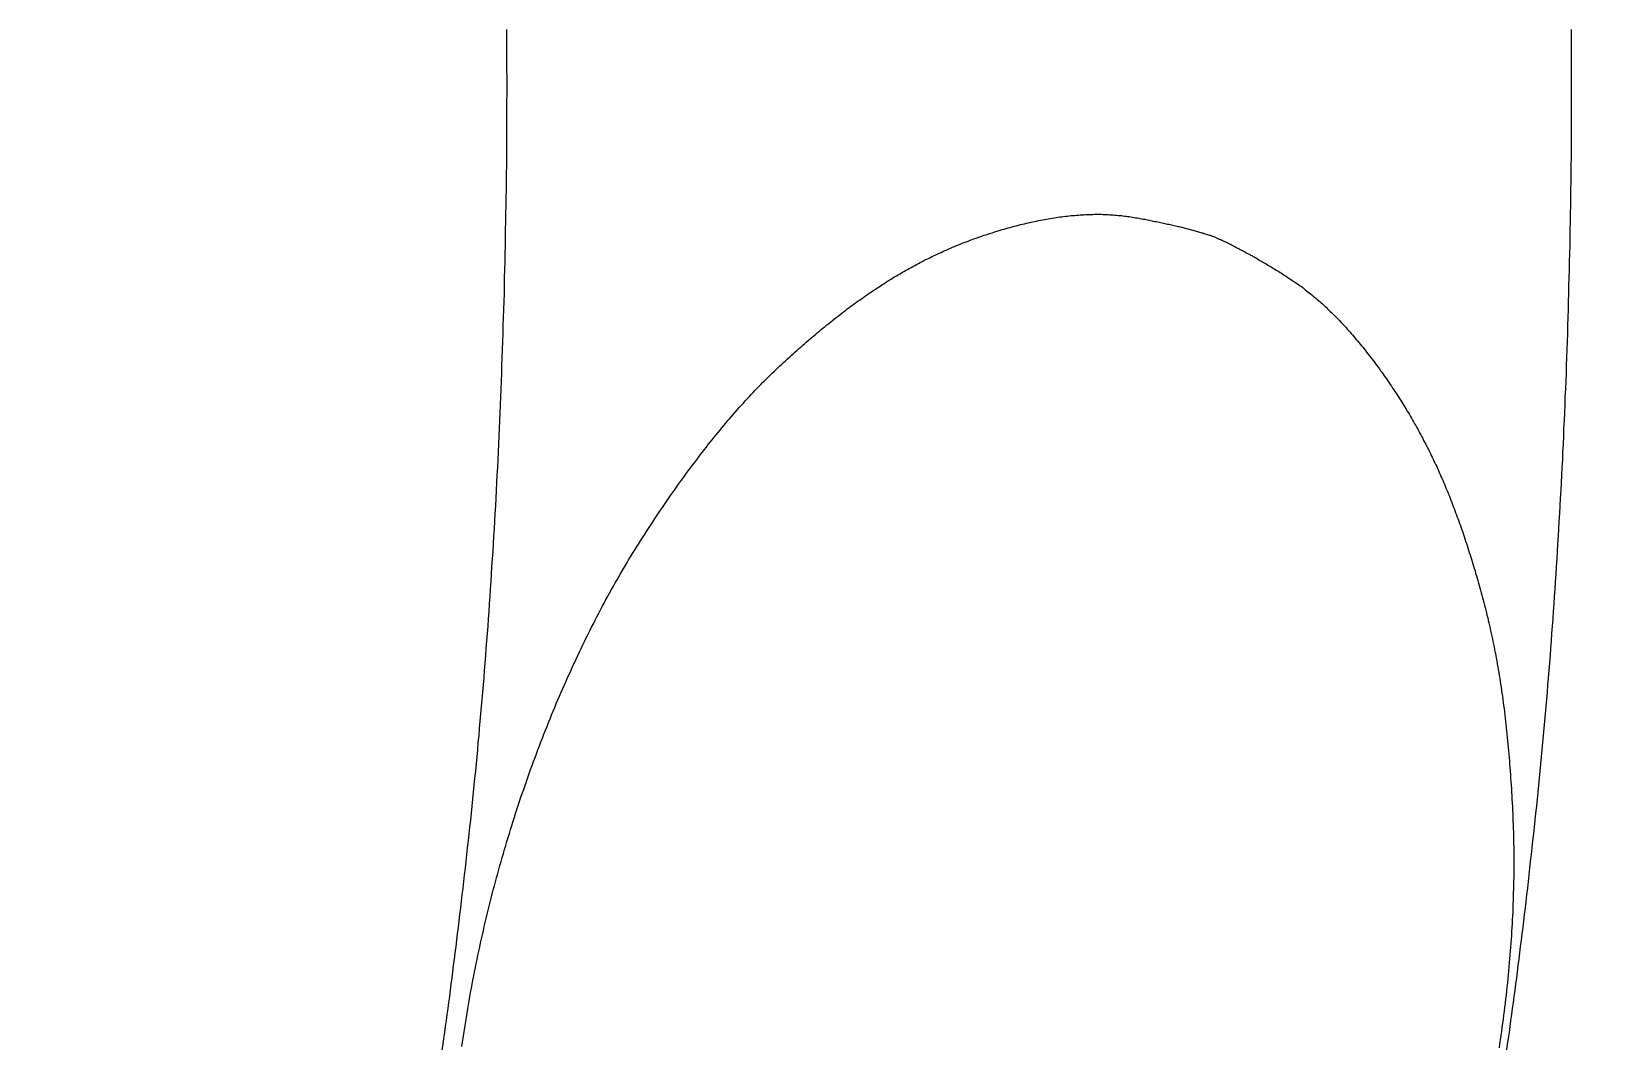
# Model space of a CAD drawing. Extents: x -120222 to -41942, y -19134 to 30932.
# Drawn here: x -78472.19 to -78461.54, y 10655.68 to 10662.59 of the extents above; entities that cross this region are included whole.
import ezdxf

# ---------------------------------------------------------------- set-up
doc = ezdxf.new("R2010")
doc.units = 0
doc.header["$LTSCALE"] = 150
doc.header["$MEASUREMENT"] = 0
doc.layers.get('0').update_dxf_attribs({"linetype": 'CONTINUOUS'})
doc.layers.add('____-568', color=7, linetype='CONTINUOUS')
doc.styles.get("Standard").update_dxf_attribs({"font": 'txt', "bigfont": 'BIGFONT.SHX'})

# ---------------------------------------------------------------- blocks, each defined once
blk = doc.blocks.new('____-179')
at = {"color": 1, "linetype": 'Continuous'}
blk.add_circle((-84873.558, 6111.519), 40, dxfattribs=at)
at = {"color": 0, "flags": 1}
for tag in ['FMK_ELEC60HZ_LPG_NOTICE', 'FMK_ELEC50HZ_GAS_NOTICE', 'FMK_FACILITY_SYMBOL']:
    blk.add_attdef(tag, (-84933.558, 6051.519), '', height=0.18, dxfattribs=at)
blk = doc.blocks.new('____-182')
at = {"color": 1, "linetype": 'Continuous', "flags": 128}
for points in [[(-84904.064, 6113.9), (-84904.063, 6113.845), (-84904.063, 6113.791), (-84904.063, 6113.736), (-84904.063, 6113.682), (-84904.063, 6113.628), (-84904.062, 6113.573), (-84904.062, 6113.519), (-84904.062, 6113.464), (-84904.063, 6113.41), (-84904.063, 6113.356), (-84904.063, 6113.301), (-84904.063, 6113.247), (-84904.063, 6113.192), (-84904.064, 6113.138), (-84904.064, 6113.084), (-84904.065, 6113.029), (-84904.065, 6112.975), (-84904.066, 6112.92), (-84904.066, 6112.866), (-84904.067, 6112.812), (-84904.068, 6112.757), (-84904.069, 6112.703), (-84904.07, 6112.648), (-84904.071, 6112.594), (-84904.072, 6112.54), (-84904.073, 6112.485), (-84904.074, 6112.431), (-84904.075, 6112.376), (-84904.076, 6112.322), (-84904.077, 6112.268), (-84904.079, 6112.213), (-84904.08, 6112.159), (-84904.081, 6112.104), (-84904.083, 6112.05), (-84904.084, 6111.996), (-84904.086, 6111.941), (-84904.088, 6111.887), (-84904.089, 6111.832), (-84904.091, 6111.778), (-84904.093, 6111.724), (-84904.095, 6111.669), (-84904.097, 6111.615), (-84904.099, 6111.561), (-84904.101, 6111.507), (-84904.103, 6111.453), (-84904.105, 6111.4), (-84904.107, 6111.346), (-84904.109, 6111.293), (-84904.112, 6111.239), (-84904.114, 6111.186), (-84904.116, 6111.133), (-84904.119, 6111.08), (-84904.121, 6111.027), (-84904.124, 6110.974), (-84904.126, 6110.921), (-84904.129, 6110.869), (-84904.132, 6110.816), (-84904.134, 6110.764), (-84904.137, 6110.712), (-84904.14, 6110.66), (-84904.143, 6110.608), (-84904.146, 6110.556), (-84904.149, 6110.504), (-84904.152, 6110.452), (-84904.155, 6110.401), (-84904.158, 6110.349), (-84904.161, 6110.298), (-84904.165, 6110.246), (-84904.168, 6110.195), (-84904.171, 6110.144), (-84904.175, 6110.093), (-84904.178, 6110.042), (-84904.182, 6109.992), (-84904.185, 6109.941), (-84904.189, 6109.891), (-84904.192, 6109.84), (-84904.196, 6109.79), (-84904.2, 6109.74), (-84904.204, 6109.69), (-84904.208, 6109.64), (-84904.211, 6109.59), (-84904.215, 6109.54), (-84904.219, 6109.49), (-84904.223, 6109.441), (-84904.228, 6109.392), (-84904.232, 6109.342), (-84904.236, 6109.293), (-84904.24, 6109.244), (-84904.245, 6109.195), (-84904.249, 6109.146), (-84904.253, 6109.097), (-84904.258, 6109.049), (-84904.262, 6109), (-84904.267, 6108.952), (-84904.271, 6108.904), (-84904.276, 6108.855), (-84904.281, 6108.807), (-84904.286, 6108.759), (-84904.29, 6108.711), (-84904.295, 6108.664), (-84904.3, 6108.616), (-84904.305, 6108.569), (-84904.31, 6108.521), (-84904.315, 6108.474), (-84904.32, 6108.427), (-84904.326, 6108.38), (-84904.331, 6108.333), (-84904.336, 6108.287), (-84904.341, 6108.241), (-84904.346, 6108.195), (-84904.351, 6108.149), (-84904.356, 6108.104), (-84904.362, 6108.058), (-84904.367, 6108.013), (-84904.372, 6107.968), (-84904.377, 6107.924), (-84904.383, 6107.879), (-84904.388, 6107.835), (-84904.393, 6107.791), (-84904.399, 6107.747), (-84904.404, 6107.704), (-84904.409, 6107.66), (-84904.415, 6107.617), (-84904.42, 6107.574), (-84904.426, 6107.532), (-84904.431, 6107.489), (-84904.437, 6107.447), (-84904.442, 6107.405), (-84904.448, 6107.363), (-84904.453, 6107.321), (-84904.459, 6107.28), (-84904.464, 6107.239), (-84904.47, 6107.198), (-84904.475, 6107.157), (-84904.481, 6107.117), (-84904.487, 6107.076), (-84904.492, 6107.036), (-84904.498, 6106.996), (-84904.504, 6106.957)], [(-84896.819, 6113.9), (-84896.819, 6113.845), (-84896.819, 6113.791), (-84896.819, 6113.736), (-84896.818, 6113.682), (-84896.818, 6113.628), (-84896.818, 6113.573), (-84896.818, 6113.519), (-84896.818, 6113.464), (-84896.818, 6113.41), (-84896.818, 6113.356), (-84896.819, 6113.301), (-84896.819, 6113.247), (-84896.819, 6113.192), (-84896.819, 6113.138), (-84896.82, 6113.084), (-84896.82, 6113.029), (-84896.821, 6112.975), (-84896.821, 6112.92), (-84896.822, 6112.866), (-84896.823, 6112.812), (-84896.824, 6112.757), (-84896.824, 6112.703), (-84896.825, 6112.648), (-84896.826, 6112.594), (-84896.827, 6112.54), (-84896.828, 6112.485), (-84896.829, 6112.431), (-84896.83, 6112.376), (-84896.832, 6112.322), (-84896.833, 6112.268), (-84896.834, 6112.213), (-84896.836, 6112.159), (-84896.837, 6112.104), (-84896.839, 6112.05), (-84896.84, 6111.996), (-84896.842, 6111.941), (-84896.843, 6111.887), (-84896.845, 6111.832), (-84896.847, 6111.778), (-84896.849, 6111.724), (-84896.851, 6111.669), (-84896.852, 6111.615), (-84896.854, 6111.561), (-84896.856, 6111.507), (-84896.858, 6111.453), (-84896.861, 6111.4), (-84896.863, 6111.346), (-84896.865, 6111.293), (-84896.867, 6111.239), (-84896.87, 6111.186), (-84896.872, 6111.133), (-84896.874, 6111.08), (-84896.877, 6111.027), (-84896.879, 6110.974), (-84896.882, 6110.921), (-84896.885, 6110.869), (-84896.887, 6110.816), (-84896.89, 6110.764), (-84896.893, 6110.712), (-84896.896, 6110.66), (-84896.899, 6110.608), (-84896.902, 6110.556), (-84896.905, 6110.504), (-84896.908, 6110.452), (-84896.911, 6110.401), (-84896.914, 6110.349), (-84896.917, 6110.298), (-84896.92, 6110.246), (-84896.924, 6110.195), (-84896.927, 6110.144), (-84896.93, 6110.093), (-84896.934, 6110.042), (-84896.937, 6109.992), (-84896.941, 6109.941), (-84896.944, 6109.891), (-84896.948, 6109.84), (-84896.952, 6109.79), (-84896.956, 6109.74), (-84896.959, 6109.69), (-84896.963, 6109.64), (-84896.967, 6109.59), (-84896.971, 6109.54), (-84896.975, 6109.49), (-84896.979, 6109.441), (-84896.983, 6109.392), (-84896.987, 6109.342), (-84896.992, 6109.293), (-84896.996, 6109.244), (-84897, 6109.195), (-84897.005, 6109.146), (-84897.009, 6109.097), (-84897.013, 6109.049), (-84897.018, 6109), (-84897.023, 6108.952), (-84897.027, 6108.904), (-84897.032, 6108.855), (-84897.037, 6108.807), (-84897.041, 6108.759), (-84897.046, 6108.711), (-84897.051, 6108.664), (-84897.056, 6108.616), (-84897.061, 6108.569), (-84897.066, 6108.521), (-84897.071, 6108.474), (-84897.076, 6108.427), (-84897.081, 6108.38), (-84897.086, 6108.333), (-84897.091, 6108.287), (-84897.097, 6108.241), (-84897.102, 6108.195), (-84897.107, 6108.149), (-84897.112, 6108.104), (-84897.117, 6108.058), (-84897.123, 6108.013), (-84897.128, 6107.968), (-84897.133, 6107.924), (-84897.138, 6107.879), (-84897.144, 6107.835), (-84897.149, 6107.791), (-84897.154, 6107.747), (-84897.16, 6107.704), (-84897.165, 6107.66), (-84897.171, 6107.617), (-84897.176, 6107.574), (-84897.181, 6107.532), (-84897.187, 6107.489), (-84897.192, 6107.447), (-84897.198, 6107.405), (-84897.203, 6107.363), (-84897.209, 6107.321), (-84897.214, 6107.28), (-84897.22, 6107.239), (-84897.225, 6107.198), (-84897.231, 6107.157), (-84897.237, 6107.117), (-84897.242, 6107.076), (-84897.248, 6107.036), (-84897.254, 6106.996), (-84897.259, 6106.957)], [(-84904.367, 6106.981), (-84904.363, 6107.009), (-84904.359, 6107.038), (-84904.354, 6107.066), (-84904.35, 6107.094), (-84904.346, 6107.123), (-84904.341, 6107.151), (-84904.337, 6107.179), (-84904.332, 6107.208), (-84904.327, 6107.236), (-84904.323, 6107.264), (-84904.318, 6107.292), (-84904.313, 6107.321), (-84904.308, 6107.349), (-84904.302, 6107.377), (-84904.297, 6107.405), (-84904.292, 6107.433), (-84904.286, 6107.461), (-84904.281, 6107.489), (-84904.275, 6107.517), (-84904.27, 6107.545), (-84904.264, 6107.573), (-84904.258, 6107.601), (-84904.252, 6107.629), (-84904.246, 6107.657), (-84904.24, 6107.685), (-84904.234, 6107.713), (-84904.228, 6107.741), (-84904.221, 6107.769), (-84904.215, 6107.797), (-84904.209, 6107.825), (-84904.202, 6107.852), (-84904.195, 6107.88), (-84904.189, 6107.908), (-84904.182, 6107.936), (-84904.175, 6107.963), (-84904.168, 6107.991), (-84904.161, 6108.019), (-84904.154, 6108.046), (-84904.146, 6108.074), (-84904.139, 6108.101), (-84904.132, 6108.129), (-84904.124, 6108.157), (-84904.116, 6108.184), (-84904.109, 6108.212), (-84904.101, 6108.239), (-84904.093, 6108.266), (-84904.085, 6108.294), (-84904.077, 6108.321), (-84904.069, 6108.349), (-84904.061, 6108.376), (-84904.053, 6108.403), (-84904.044, 6108.431), (-84904.036, 6108.458), (-84904.028, 6108.485), (-84904.019, 6108.513), (-84904.01, 6108.54), (-84904.002, 6108.567), (-84903.993, 6108.594), (-84903.984, 6108.621), (-84903.975, 6108.649), (-84903.966, 6108.676), (-84903.957, 6108.703), (-84903.947, 6108.73), (-84903.938, 6108.757), (-84903.929, 6108.784), (-84903.919, 6108.811), (-84903.909, 6108.838), (-84903.9, 6108.865), (-84903.89, 6108.892), (-84903.88, 6108.919), (-84903.87, 6108.946), (-84903.86, 6108.973), (-84903.85, 6108.999), (-84903.84, 6109.026), (-84903.83, 6109.053), (-84903.82, 6109.079), (-84903.809, 6109.106), (-84903.799, 6109.132), (-84903.788, 6109.158), (-84903.778, 6109.185), (-84903.767, 6109.211), (-84903.757, 6109.237), (-84903.746, 6109.263), (-84903.735, 6109.288), (-84903.725, 6109.314), (-84903.714, 6109.34), (-84903.703, 6109.365), (-84903.692, 6109.391), (-84903.681, 6109.416), (-84903.67, 6109.441), (-84903.659, 6109.467), (-84903.648, 6109.492), (-84903.636, 6109.517), (-84903.625, 6109.542), (-84903.614, 6109.566), (-84903.602, 6109.591), (-84903.591, 6109.616), (-84903.579, 6109.64), (-84903.568, 6109.665), (-84903.556, 6109.689), (-84903.544, 6109.713), (-84903.533, 6109.737), (-84903.521, 6109.762), (-84903.509, 6109.786), (-84903.497, 6109.809), (-84903.485, 6109.833), (-84903.473, 6109.857), (-84903.461, 6109.881), (-84903.449, 6109.904), (-84903.436, 6109.928), (-84903.424, 6109.951), (-84903.412, 6109.974), (-84903.399, 6109.997), (-84903.387, 6110.021), (-84903.374, 6110.044), (-84903.362, 6110.066), (-84903.349, 6110.089), (-84903.337, 6110.112), (-84903.324, 6110.135), (-84903.311, 6110.157), (-84903.298, 6110.18), (-84903.285, 6110.202), (-84903.272, 6110.224), (-84903.259, 6110.246), (-84903.246, 6110.269), (-84903.233, 6110.291), (-84903.22, 6110.312), (-84903.207, 6110.334), (-84903.193, 6110.356), (-84903.18, 6110.378), (-84903.166, 6110.399), (-84903.153, 6110.421), (-84903.139, 6110.442), (-84903.126, 6110.463), (-84903.112, 6110.484), (-84903.098, 6110.505), (-84903.085, 6110.526), (-84903.071, 6110.547), (-84903.057, 6110.568), (-84903.043, 6110.589), (-84903.03, 6110.609), (-84903.016, 6110.629), (-84903.002, 6110.649), (-84902.989, 6110.669), (-84902.975, 6110.689), (-84902.961, 6110.709), (-84902.948, 6110.729), (-84902.934, 6110.748), (-84902.92, 6110.767), (-84902.907, 6110.787), (-84902.893, 6110.806), (-84902.88, 6110.825), (-84902.866, 6110.844), (-84902.853, 6110.862), (-84902.839, 6110.881), (-84902.826, 6110.899), (-84902.812, 6110.917), (-84902.799, 6110.935), (-84902.785, 6110.953), (-84902.772, 6110.971), (-84902.758, 6110.989), (-84902.745, 6111.007), (-84902.731, 6111.024), (-84902.718, 6111.041), (-84902.704, 6111.059), (-84902.691, 6111.076), (-84902.678, 6111.093), (-84902.664, 6111.109), (-84902.651, 6111.126), (-84902.638, 6111.142), (-84902.624, 6111.159), (-84902.611, 6111.175), (-84902.598, 6111.191), (-84902.584, 6111.207), (-84902.571, 6111.223), (-84902.558, 6111.239), (-84902.544, 6111.254), (-84902.531, 6111.27), (-84902.518, 6111.285), (-84902.505, 6111.3), (-84902.491, 6111.315), (-84902.478, 6111.33), (-84902.465, 6111.345), (-84902.452, 6111.359), (-84902.439, 6111.374), (-84902.426, 6111.388), (-84902.412, 6111.402), (-84902.399, 6111.416), (-84902.386, 6111.43), (-84902.373, 6111.444), (-84902.36, 6111.458), (-84902.347, 6111.471), (-84902.334, 6111.484), (-84902.321, 6111.498), (-84902.308, 6111.511), (-84902.295, 6111.524), (-84902.282, 6111.537), (-84902.269, 6111.549), (-84902.256, 6111.562), (-84902.243, 6111.574), (-84902.23, 6111.587), (-84902.217, 6111.599), (-84902.204, 6111.611), (-84902.191, 6111.623), (-84902.178, 6111.635), (-84902.165, 6111.647), (-84902.152, 6111.659), (-84902.139, 6111.671), (-84902.126, 6111.682), (-84902.113, 6111.694), (-84902.101, 6111.706), (-84902.088, 6111.717), (-84902.075, 6111.729), (-84902.062, 6111.74), (-84902.049, 6111.751), (-84902.036, 6111.762), (-84902.024, 6111.773), (-84902.011, 6111.785), (-84901.998, 6111.795), (-84901.985, 6111.806), (-84901.973, 6111.817), (-84901.96, 6111.828), (-84901.947, 6111.839), (-84901.934, 6111.849), (-84901.922, 6111.86), (-84901.909, 6111.87), (-84901.896, 6111.88), (-84901.884, 6111.891), (-84901.871, 6111.901), (-84901.858, 6111.911), (-84901.846, 6111.921), (-84901.833, 6111.931), (-84901.82, 6111.941), (-84901.808, 6111.951), (-84901.795, 6111.96), (-84901.783, 6111.97), (-84901.77, 6111.98), (-84901.758, 6111.989), (-84901.745, 6111.999), (-84901.732, 6112.008), (-84901.72, 6112.017), (-84901.707, 6112.026), (-84901.695, 6112.036), (-84901.682, 6112.045), (-84901.67, 6112.054), (-84901.657, 6112.062), (-84901.645, 6112.071), (-84901.633, 6112.08), (-84901.62, 6112.089), (-84901.608, 6112.097), (-84901.595, 6112.106), (-84901.583, 6112.114), (-84901.571, 6112.123), (-84901.558, 6112.131), (-84901.546, 6112.139), (-84901.533, 6112.147), (-84901.521, 6112.155), (-84901.509, 6112.163), (-84901.496, 6112.171), (-84901.484, 6112.179), (-84901.472, 6112.187), (-84901.46, 6112.195), (-84901.447, 6112.202), (-84901.435, 6112.21), (-84901.423, 6112.217), (-84901.41, 6112.225), (-84901.398, 6112.232), (-84901.386, 6112.239), (-84901.373, 6112.246), (-84901.361, 6112.254), (-84901.349, 6112.261), (-84901.336, 6112.268), (-84901.324, 6112.275), (-84901.311, 6112.282), (-84901.299, 6112.288), (-84901.286, 6112.295), (-84901.273, 6112.302), (-84901.261, 6112.309), (-84901.248, 6112.315), (-84901.235, 6112.322), (-84901.223, 6112.328), (-84901.21, 6112.335), (-84901.197, 6112.341), (-84901.184, 6112.347), (-84901.172, 6112.354), (-84901.159, 6112.36), (-84901.146, 6112.366), (-84901.133, 6112.372), (-84901.12, 6112.378), (-84901.107, 6112.384), (-84901.094, 6112.39), (-84901.081, 6112.396), (-84901.068, 6112.402), (-84901.055, 6112.407), (-84901.042, 6112.413), (-84901.029, 6112.419), (-84901.016, 6112.424), (-84901.002, 6112.43), (-84900.989, 6112.435), (-84900.976, 6112.44), (-84900.963, 6112.446), (-84900.949, 6112.451), (-84900.936, 6112.456), (-84900.923, 6112.461), (-84900.909, 6112.466), (-84900.896, 6112.471), (-84900.883, 6112.476), (-84900.869, 6112.481), (-84900.856, 6112.486), (-84900.842, 6112.49), (-84900.829, 6112.495), (-84900.815, 6112.5), (-84900.801, 6112.504), (-84900.788, 6112.509), (-84900.774, 6112.513), (-84900.76, 6112.518), (-84900.747, 6112.522), (-84900.733, 6112.526), (-84900.719, 6112.53), (-84900.705, 6112.535), (-84900.692, 6112.539), (-84900.678, 6112.543), (-84900.664, 6112.547), (-84900.65, 6112.55), (-84900.636, 6112.554), (-84900.622, 6112.558), (-84900.608, 6112.562), (-84900.594, 6112.565), (-84900.58, 6112.569), (-84900.566, 6112.573), (-84900.552, 6112.576), (-84900.538, 6112.579), (-84900.525, 6112.583), (-84900.511, 6112.586), (-84900.497, 6112.589), (-84900.484, 6112.592), (-84900.47, 6112.595), (-84900.457, 6112.597), (-84900.443, 6112.6), (-84900.43, 6112.603), (-84900.416, 6112.605), (-84900.403, 6112.608), (-84900.39, 6112.61), (-84900.377, 6112.613), (-84900.363, 6112.615), (-84900.35, 6112.617), (-84900.337, 6112.619), (-84900.324, 6112.621), (-84900.311, 6112.623), (-84900.298, 6112.625), (-84900.286, 6112.626), (-84900.273, 6112.628), (-84900.26, 6112.63), (-84900.247, 6112.631), (-84900.235, 6112.632), (-84900.222, 6112.634), (-84900.21, 6112.635), (-84900.197, 6112.636), (-84900.185, 6112.637), (-84900.172, 6112.638), (-84900.16, 6112.639), (-84900.148, 6112.64), (-84900.136, 6112.64), (-84900.123, 6112.641), (-84900.111, 6112.641), (-84900.099, 6112.642), (-84900.087, 6112.642), (-84900.075, 6112.642), (-84900.063, 6112.643), (-84900.052, 6112.643), (-84900.04, 6112.643), (-84900.028, 6112.643), (-84900.016, 6112.643), (-84900.005, 6112.642), (-84899.993, 6112.642), (-84899.982, 6112.642), (-84899.97, 6112.641), (-84899.959, 6112.64), (-84899.947, 6112.64), (-84899.936, 6112.639), (-84899.925, 6112.638), (-84899.914, 6112.637), (-84899.902, 6112.636), (-84899.891, 6112.635), (-84899.88, 6112.634), (-84899.869, 6112.633), (-84899.858, 6112.631), (-84899.847, 6112.63), (-84899.837, 6112.628), (-84899.826, 6112.627), (-84899.815, 6112.625), (-84899.804, 6112.623), (-84899.794, 6112.622), (-84899.783, 6112.62), (-84899.773, 6112.618), (-84899.762, 6112.616), (-84899.752, 6112.614), (-84899.742, 6112.612), (-84899.731, 6112.61), (-84899.721, 6112.609), (-84899.711, 6112.607), (-84899.701, 6112.605), (-84899.691, 6112.603), (-84899.681, 6112.601), (-84899.671, 6112.599), (-84899.661, 6112.597), (-84899.651, 6112.595), (-84899.642, 6112.593), (-84899.632, 6112.591), (-84899.622, 6112.589), (-84899.613, 6112.587), (-84899.603, 6112.585), (-84899.594, 6112.583), (-84899.585, 6112.581), (-84899.575, 6112.579), (-84899.566, 6112.577), (-84899.557, 6112.575), (-84899.548, 6112.573), (-84899.539, 6112.571), (-84899.53, 6112.569), (-84899.521, 6112.567), (-84899.512, 6112.565), (-84899.503, 6112.563), (-84899.494, 6112.561), (-84899.486, 6112.559), (-84899.477, 6112.557), (-84899.469, 6112.555), (-84899.46, 6112.553), (-84899.452, 6112.551), (-84899.443, 6112.548), (-84899.435, 6112.546), (-84899.427, 6112.544), (-84899.419, 6112.542), (-84899.41, 6112.54), (-84899.402, 6112.538), (-84899.394, 6112.535), (-84899.386, 6112.533), (-84899.378, 6112.531), (-84899.371, 6112.529), (-84899.363, 6112.527), (-84899.355, 6112.524), (-84899.348, 6112.522), (-84899.34, 6112.52), (-84899.332, 6112.518), (-84899.325, 6112.516), (-84899.318, 6112.513), (-84899.31, 6112.511), (-84899.303, 6112.509), (-84899.296, 6112.506), (-84899.289, 6112.504), (-84899.281, 6112.502), (-84899.274, 6112.5), (-84899.267, 6112.497), (-84899.261, 6112.495), (-84899.254, 6112.493), (-84899.247, 6112.49), (-84899.247, 6112.49), (-84899.247, 6112.49), (-84899.247, 6112.49), (-84899.24, 6112.487), (-84899.234, 6112.484), (-84899.227, 6112.481), (-84899.22, 6112.478), (-84899.214, 6112.475), (-84899.207, 6112.472), (-84899.2, 6112.469), (-84899.193, 6112.466), (-84899.186, 6112.463), (-84899.179, 6112.459), (-84899.172, 6112.456), (-84899.165, 6112.453), (-84899.158, 6112.449), (-84899.151, 6112.446), (-84899.144, 6112.442), (-84899.137, 6112.439), (-84899.13, 6112.435), (-84899.122, 6112.431), (-84899.115, 6112.427), (-84899.108, 6112.424), (-84899.1, 6112.42), (-84899.093, 6112.416), (-84899.086, 6112.412), (-84899.078, 6112.408), (-84899.071, 6112.404), (-84899.063, 6112.4), (-84899.055, 6112.396), (-84899.048, 6112.392), (-84899.04, 6112.388), (-84899.032, 6112.384), (-84899.025, 6112.379), (-84899.017, 6112.375), (-84899.009, 6112.371), (-84899.001, 6112.366), (-84898.993, 6112.362), (-84898.985, 6112.357), (-84898.977, 6112.353), (-84898.969, 6112.348), (-84898.961, 6112.344), (-84898.953, 6112.339), (-84898.945, 6112.334), (-84898.937, 6112.329), (-84898.928, 6112.325), (-84898.92, 6112.32), (-84898.912, 6112.315), (-84898.903, 6112.31), (-84898.895, 6112.305), (-84898.886, 6112.3), (-84898.878, 6112.295), (-84898.869, 6112.29), (-84898.861, 6112.285), (-84898.852, 6112.279), (-84898.844, 6112.274), (-84898.835, 6112.269), (-84898.826, 6112.263), (-84898.818, 6112.258), (-84898.809, 6112.253), (-84898.8, 6112.247), (-84898.791, 6112.242), (-84898.782, 6112.236), (-84898.773, 6112.23), (-84898.764, 6112.225), (-84898.755, 6112.219), (-84898.746, 6112.213), (-84898.737, 6112.207), (-84898.728, 6112.201), (-84898.719, 6112.195), (-84898.71, 6112.189), (-84898.701, 6112.183), (-84898.692, 6112.177), (-84898.682, 6112.17), (-84898.673, 6112.164), (-84898.664, 6112.157), (-84898.655, 6112.151), (-84898.646, 6112.144), (-84898.637, 6112.137), (-84898.628, 6112.13), (-84898.619, 6112.123), (-84898.61, 6112.116), (-84898.601, 6112.109), (-84898.592, 6112.102), (-84898.583, 6112.095), (-84898.574, 6112.087), (-84898.565, 6112.08), (-84898.556, 6112.072), (-84898.547, 6112.064), (-84898.538, 6112.056), (-84898.529, 6112.049), (-84898.52, 6112.041), (-84898.511, 6112.033), (-84898.503, 6112.024), (-84898.494, 6112.016), (-84898.485, 6112.008), (-84898.476, 6111.999), (-84898.467, 6111.991), (-84898.458, 6111.982), (-84898.449, 6111.974), (-84898.44, 6111.965), (-84898.431, 6111.956), (-84898.422, 6111.947), (-84898.413, 6111.938), (-84898.405, 6111.929), (-84898.396, 6111.92), (-84898.387, 6111.91), (-84898.378, 6111.901), (-84898.369, 6111.891), (-84898.36, 6111.882), (-84898.351, 6111.872), (-84898.343, 6111.862), (-84898.334, 6111.853), (-84898.325, 6111.843), (-84898.316, 6111.833), (-84898.307, 6111.823), (-84898.298, 6111.812), (-84898.29, 6111.802), (-84898.281, 6111.792), (-84898.272, 6111.781), (-84898.263, 6111.771), (-84898.255, 6111.76), (-84898.246, 6111.749), (-84898.237, 6111.739), (-84898.228, 6111.728), (-84898.219, 6111.717), (-84898.211, 6111.706), (-84898.202, 6111.694), (-84898.193, 6111.683), (-84898.184, 6111.672), (-84898.176, 6111.66), (-84898.167, 6111.649), (-84898.158, 6111.637), (-84898.15, 6111.626), (-84898.141, 6111.614), (-84898.133, 6111.603), (-84898.124, 6111.591), (-84898.116, 6111.579), (-84898.107, 6111.568), (-84898.099, 6111.556), (-84898.091, 6111.544), (-84898.083, 6111.532), (-84898.074, 6111.521), (-84898.066, 6111.509), (-84898.058, 6111.497), (-84898.05, 6111.485), (-84898.042, 6111.473), (-84898.034, 6111.461), (-84898.026, 6111.449), (-84898.018, 6111.437), (-84898.01, 6111.426), (-84898.003, 6111.414), (-84897.995, 6111.401), (-84897.987, 6111.389), (-84897.979, 6111.377), (-84897.972, 6111.365), (-84897.964, 6111.353), (-84897.957, 6111.341), (-84897.949, 6111.329), (-84897.942, 6111.317), (-84897.935, 6111.304), (-84897.927, 6111.292), (-84897.92, 6111.28), (-84897.913, 6111.267), (-84897.905, 6111.255), (-84897.898, 6111.243), (-84897.891, 6111.23), (-84897.884, 6111.218), (-84897.877, 6111.206), (-84897.87, 6111.193), (-84897.863, 6111.181), (-84897.856, 6111.168), (-84897.85, 6111.156), (-84897.843, 6111.143), (-84897.836, 6111.13), (-84897.829, 6111.118), (-84897.823, 6111.105), (-84897.816, 6111.092), (-84897.809, 6111.08), (-84897.803, 6111.067), (-84897.796, 6111.054), (-84897.79, 6111.042), (-84897.784, 6111.029), (-84897.777, 6111.016), (-84897.771, 6111.003), (-84897.765, 6110.99), (-84897.759, 6110.977), (-84897.753, 6110.964), (-84897.746, 6110.951), (-84897.74, 6110.939), (-84897.734, 6110.926), (-84897.728, 6110.913), (-84897.722, 6110.899), (-84897.717, 6110.886), (-84897.711, 6110.873), (-84897.705, 6110.86), (-84897.699, 6110.847), (-84897.693, 6110.834), (-84897.688, 6110.82), (-84897.682, 6110.807), (-84897.676, 6110.793), (-84897.671, 6110.78), (-84897.665, 6110.766), (-84897.659, 6110.753), (-84897.654, 6110.739), (-84897.648, 6110.725), (-84897.643, 6110.711), (-84897.637, 6110.697), (-84897.632, 6110.683), (-84897.626, 6110.669), (-84897.621, 6110.655), (-84897.615, 6110.641), (-84897.61, 6110.627), (-84897.605, 6110.612), (-84897.599, 6110.598), (-84897.594, 6110.583), (-84897.589, 6110.569), (-84897.583, 6110.554), (-84897.578, 6110.539), (-84897.573, 6110.525), (-84897.568, 6110.51), (-84897.563, 6110.495), (-84897.557, 6110.48), (-84897.552, 6110.465), (-84897.547, 6110.45), (-84897.542, 6110.435), (-84897.537, 6110.42), (-84897.532, 6110.404), (-84897.527, 6110.389), (-84897.522, 6110.374), (-84897.517, 6110.358), (-84897.512, 6110.343), (-84897.507, 6110.327), (-84897.502, 6110.311), (-84897.497, 6110.296), (-84897.493, 6110.28), (-84897.488, 6110.264), (-84897.483, 6110.248), (-84897.478, 6110.232), (-84897.473, 6110.216), (-84897.469, 6110.2), (-84897.464, 6110.183), (-84897.459, 6110.167), (-84897.455, 6110.151), (-84897.45, 6110.134), (-84897.445, 6110.118), (-84897.441, 6110.101), (-84897.436, 6110.085), (-84897.432, 6110.068), (-84897.427, 6110.051), (-84897.423, 6110.034), (-84897.418, 6110.018), (-84897.414, 6110.001), (-84897.409, 6109.984), (-84897.405, 6109.967), (-84897.4, 6109.949), (-84897.396, 6109.932), (-84897.392, 6109.915), (-84897.387, 6109.898), (-84897.383, 6109.88), (-84897.379, 6109.863), (-84897.375, 6109.845), (-84897.371, 6109.827), (-84897.367, 6109.809), (-84897.363, 6109.791), (-84897.359, 6109.773), (-84897.355, 6109.755), (-84897.351, 6109.736), (-84897.347, 6109.718), (-84897.343, 6109.699), (-84897.34, 6109.68), (-84897.336, 6109.661), (-84897.332, 6109.642), (-84897.329, 6109.623), (-84897.325, 6109.604), (-84897.322, 6109.585), (-84897.318, 6109.565), (-84897.315, 6109.545), (-84897.312, 6109.526), (-84897.308, 6109.506), (-84897.305, 6109.486), (-84897.302, 6109.466), (-84897.299, 6109.446), (-84897.296, 6109.425), (-84897.293, 6109.405), (-84897.29, 6109.384), (-84897.287, 6109.364), (-84897.284, 6109.343), (-84897.281, 6109.322), (-84897.279, 6109.301), (-84897.276, 6109.28), (-84897.273, 6109.258), (-84897.271, 6109.237), (-84897.268, 6109.215), (-84897.265, 6109.194), (-84897.263, 6109.172), (-84897.261, 6109.15), (-84897.258, 6109.128), (-84897.256, 6109.106), (-84897.254, 6109.084), (-84897.252, 6109.061), (-84897.249, 6109.039), (-84897.247, 6109.016), (-84897.245, 6108.993), (-84897.243, 6108.97), (-84897.241, 6108.947), (-84897.239, 6108.924), (-84897.238, 6108.901), (-84897.236, 6108.878), (-84897.234, 6108.854), (-84897.232, 6108.831), (-84897.231, 6108.807), (-84897.229, 6108.783), (-84897.228, 6108.759), (-84897.226, 6108.735), (-84897.225, 6108.711), (-84897.223, 6108.687), (-84897.222, 6108.662), (-84897.221, 6108.638), (-84897.219, 6108.613), (-84897.218, 6108.588), (-84897.217, 6108.563), (-84897.216, 6108.538), (-84897.215, 6108.513), (-84897.214, 6108.488), (-84897.213, 6108.463), (-84897.212, 6108.438), (-84897.212, 6108.412), (-84897.211, 6108.387), (-84897.211, 6108.361), (-84897.21, 6108.336), (-84897.21, 6108.31), (-84897.21, 6108.285), (-84897.21, 6108.259), (-84897.21, 6108.234), (-84897.21, 6108.208), (-84897.21, 6108.182), (-84897.21, 6108.156), (-84897.21, 6108.13), (-84897.211, 6108.105), (-84897.211, 6108.079), (-84897.212, 6108.053), (-84897.213, 6108.026), (-84897.213, 6108), (-84897.214, 6107.974), (-84897.215, 6107.948), (-84897.216, 6107.922), (-84897.217, 6107.895), (-84897.219, 6107.869), (-84897.22, 6107.843), (-84897.221, 6107.816), (-84897.223, 6107.79), (-84897.225, 6107.763), (-84897.226, 6107.736), (-84897.228, 6107.71), (-84897.23, 6107.683), (-84897.232, 6107.656), (-84897.234, 6107.629), (-84897.236, 6107.603), (-84897.238, 6107.576), (-84897.241, 6107.549), (-84897.243, 6107.522), (-84897.245, 6107.495), (-84897.248, 6107.468), (-84897.251, 6107.44), (-84897.253, 6107.413), (-84897.256, 6107.386), (-84897.259, 6107.359), (-84897.262, 6107.331), (-84897.265, 6107.304), (-84897.269, 6107.276), (-84897.272, 6107.249), (-84897.275, 6107.221), (-84897.279, 6107.194), (-84897.282, 6107.166), (-84897.286, 6107.138), (-84897.29, 6107.111), (-84897.294, 6107.083), (-84897.298, 6107.055), (-84897.302, 6107.027), (-84897.306, 6106.999), (-84897.31, 6106.971)]]:
    blk.add_lwpolyline(points, dxfattribs=at)
blk = doc.blocks.new('____-186')
at = {"color": 1}
for name in ['____-179', '____-182']:
    blk.add_blockref(name, (0, 0), dxfattribs=at)

msp = doc.modelspace()

# ---------------------------------------------------------------- block references
at = {"layer": '____-568', "color": 0}
msp.add_blockref('____-186', (6435.10495, 4548.69799), dxfattribs=at)

doc.saveas('drawing.dxf')
